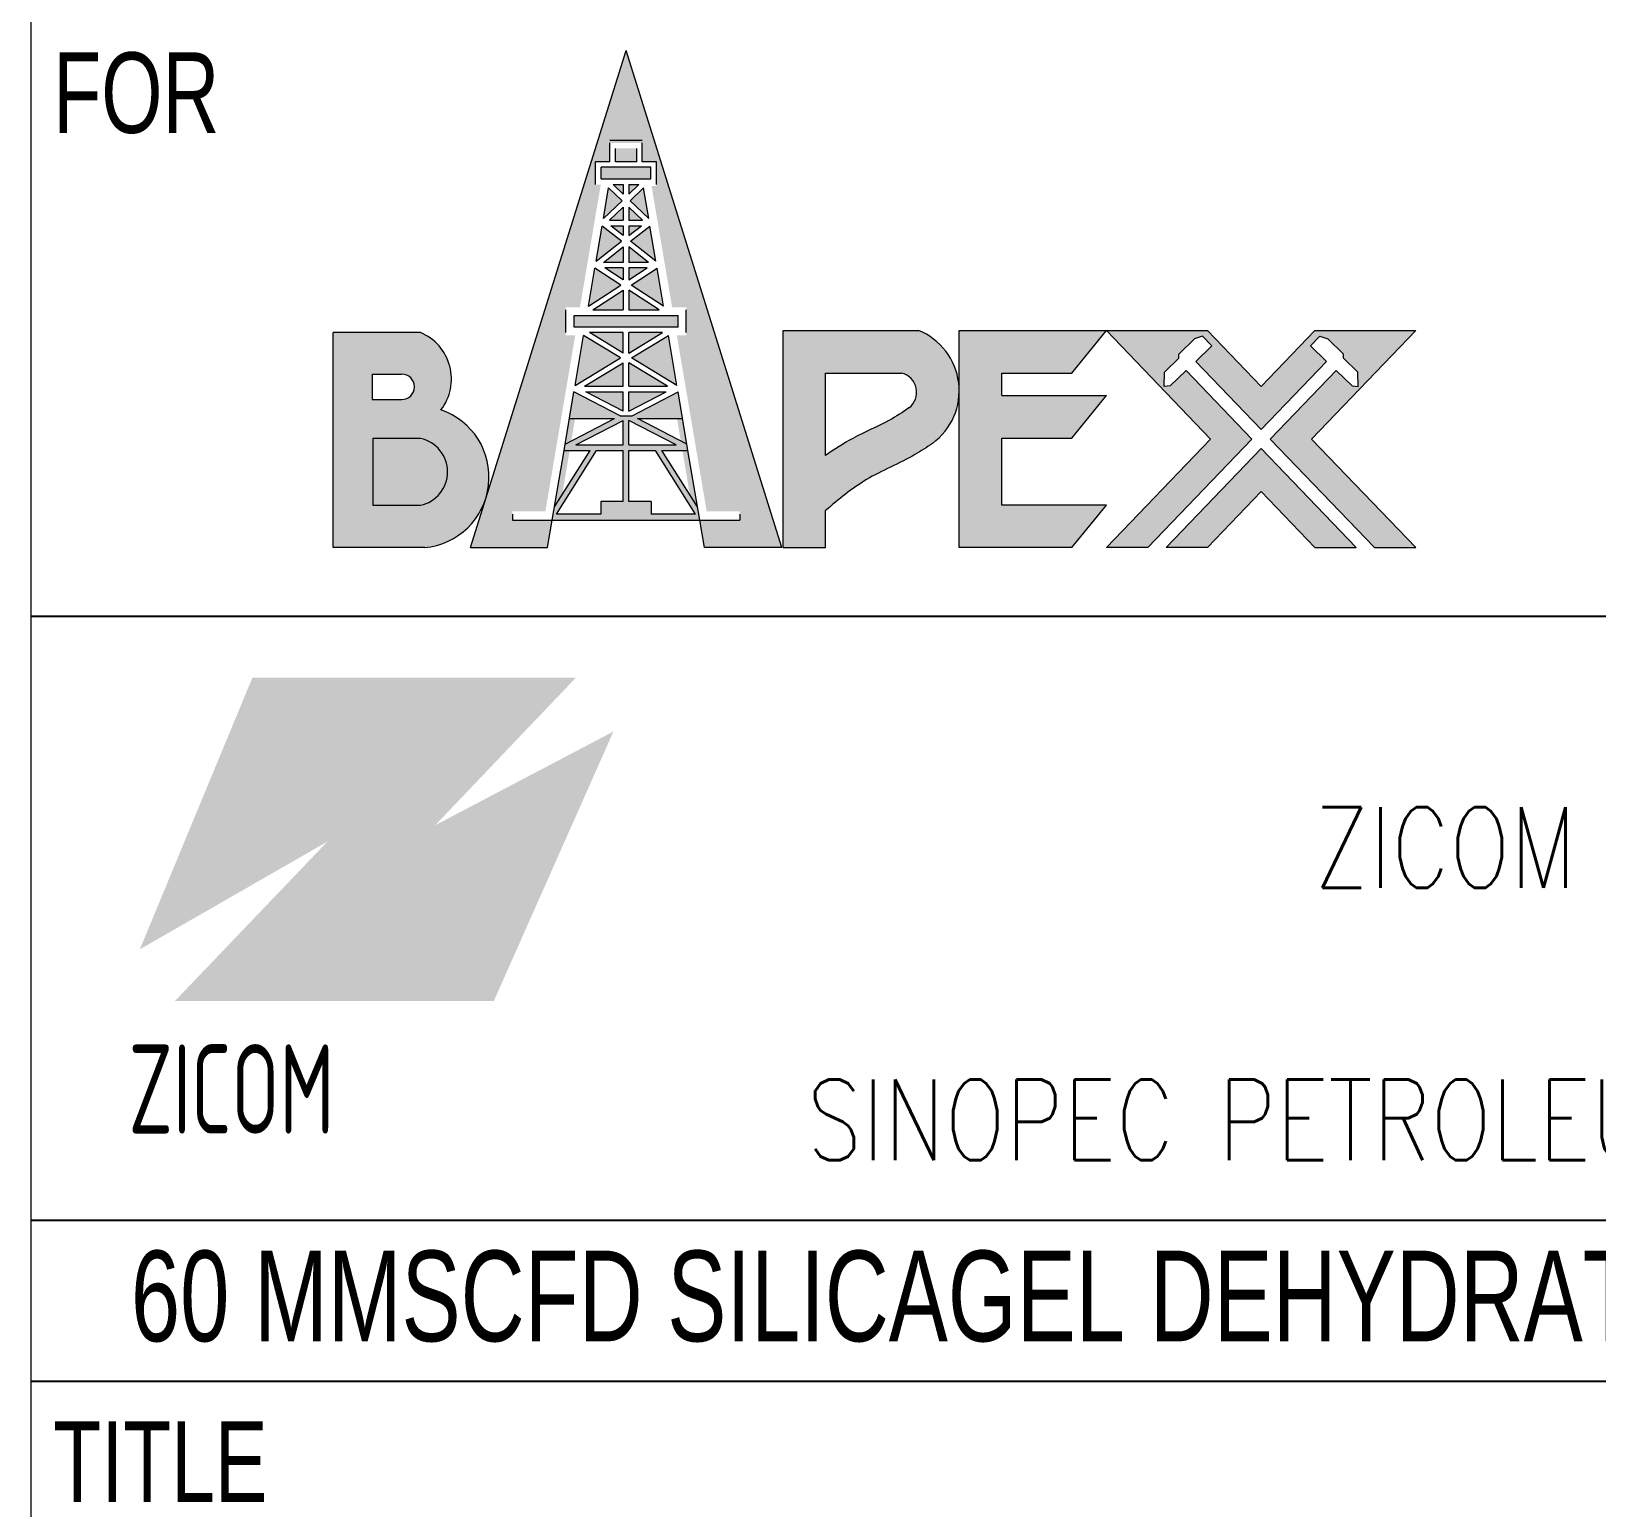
# Model space of a CAD drawing. Header units: inches. Extents: x -49881 to 95347, y -45374 to 27845.
# Drawn here: x 84666 to 88622, y 1376 to 5107 of the extents above; entities that cross this region are included whole.
import ezdxf

# ---------------------------------------------------------------- set-up
doc = ezdxf.new("R2010")
doc.units = ezdxf.units.IN
doc.header["$MEASUREMENT"] = 0
doc.layers.add('BORDER', color=4, linetype='Continuous')
doc.layers.add('Layer 1', color=7, linetype='Continuous')
doc.styles.add('1', font='isocp.shx')
doc.styles.add('SIMPLEX', font='simplex.shx')
doc.styles.get("Standard").update_dxf_attribs({"font": 'arial.ttf'})

# ---------------------------------------------------------------- blocks, each defined once
blk = doc.blocks.new('Template Zicom')
at = {"lineweight": 5, "true_color": 0x008500}
h = blk.add_hatch(color=96, dxfattribs=at)
edge = h.paths.add_edge_path()
edge.add_line((854.1817359631185, 176.6987813612175), (853.573398043078, 176.6987813612175))
edge.add_line((853.5733980430783, 176.6987813612175), (853.5733980430783, 178.5189716578784))
edge.add_line((853.5733980430783, 178.5189716613758), (854.4902686844725, 178.5189716613758))
edge.add_line((854.4902686844724, 178.5189716613758), (855.833103728302, 186.4410335646317))
edge.add_line((855.8331037283021, 186.4410335611346), (855.5027101436287, 186.4410335611346))
edge.add_line((855.5027101436286, 186.4410335611346), (855.5027101436286, 187.9179450995779))
edge.add_line((855.5027101436286, 187.9179451030745), (856.4190124681129, 187.9179451030745))
edge.add_line((856.4190124681128, 187.9179451030745), (856.4190124681128, 189.1317356184454))
edge.add_line((856.4190124681128, 189.1317356149476), (858.5114081389672, 189.1317356149476))
edge.add_line((858.5114081389673, 189.1317356149476), (858.5114081389673, 187.9179450995767))
edge.add_line((858.5114081389673, 187.9179451030745), (859.4277104634516, 187.9179451030745))
edge.add_line((859.4277104634515, 187.9179451030745), (859.4277104634515, 186.3539391529553))
edge.add_line((859.4277104634515, 186.3539391529554), (859.1120798816629, 186.3539391529554))
edge.add_line((859.1120798816634, 186.3539391529554), (860.4401519226082, 178.5189716578777))
edge.add_line((860.4401519226078, 178.5189716613758), (861.357022564002, 178.5189716613758))
edge.add_line((861.3570225640025, 178.5189716613758), (861.3570225640025, 176.6987813647148))
edge.add_line((861.3570225640025, 176.6987813612175), (860.748684643962, 176.6987813612175))
edge.add_line((860.7486846435243, 176.6987813612175), (862.6760121080671, 165.3285035657401))
edge.add_line((862.676012108067, 165.32850356574), (864.80919222755, 165.32850356574))
edge.add_line((864.8091922275499, 165.32850356574), (864.8091922275499, 164.7501209920874))
edge.add_line((864.8091922275499, 164.7501209920867), (862.2338783176785, 164.7501209920867))
edge.add_line((862.2338783181159, 164.7501209920867), (862.5330240661782, 162.9853091892995))
edge.add_line((862.5330240657412, 162.9853091927976), (867.5241972947618, 162.9853091927976))
edge.add_line((867.5241972951992, 162.9853091927976), (857.4652103037589, 195.101006949699))
edge.add_line((857.4652103033217, 195.1010069462014), (847.6554149375432, 163.7809124573072))
edge.add_arc((831.6647556450292, 168.5917850340057), 16.69867298713968, 341.9619347280242, 343.2558142216899, ccw=False)
edge.add_line((847.5427056631087, 163.4210614134616), (847.4062233123184, 162.9853091927981))
edge.add_line((847.4062233123185, 162.9853091927976), (852.3973965413392, 162.9853091927976))
edge.add_line((852.397396541339, 162.9853091927976), (852.6965422894013, 164.7501209955848))
edge.add_line((852.6965422894011, 164.7501209920867), (850.1212283795297, 164.7501209920867))
edge.add_line((850.1212283795302, 164.7501209920867), (850.1212283795302, 165.3285035657393))
edge.add_line((850.1212283795302, 165.32850356574), (852.2544084990134, 165.32850356574))
edge.add_line((852.2544084990133, 165.32850356574), (854.1817359635561, 176.6987813612174))
h = blk.add_hatch(color=96, dxfattribs=at)
h.paths.add_polyline_path([(857.6444039472761, 174.9199586321097), (857.6444039472761, 173.4083235709045), (860.1522362362745, 173.4083235709045)])
h.paths.add_polyline_path([(860.0611852209735, 173.0499362803719), (857.6444039472761, 173.0499362803719), (857.6444039472761, 171.797906562012)])
h.paths.add_polyline_path([(857.2860166602414, 173.0499362803719), (854.8692353861067, 173.0499362803719), (857.2860166602414, 171.797906562012)])
h.paths.add_polyline_path([(857.2860166602414, 174.9199586321097), (854.7781843708063, 173.4083235709045), (857.2860166602414, 173.4083235709045)])
h.paths.add_polyline_path([(854.7192570472749, 176.6831365932986), (854.1732845873246, 173.4621693989168), (857.1180947671862, 175.2371997063082)])
h.paths.add_polyline_path([(857.2860166602414, 176.8729701775735), (855.0985504679114, 176.8729701775735), (857.2860166602414, 175.5544407805055)])
h.paths.add_polyline_path([(859.8318701391694, 176.8729701775735), (857.6444039472761, 176.8729701775735), (857.6444039472761, 175.5544407805055)])
h.paths.add_polyline_path([(860.2111635602428, 176.6831365932986), (857.812325839894, 175.2371997063082), (860.7571360197556, 173.4621693989168)])
h.paths.add_polyline_path([(860.8244464610474, 177.9863955579832), (854.1059741460327, 177.9863955579832), (854.1059741460327, 177.2313574646088), (860.8244464610474, 177.2313574646088)])
h.paths.add_polyline_path([(857.6444039472761, 179.6193240879306), (857.6444039472761, 178.3447828415211), (859.6011802800961, 178.3447828415211)])
h.paths.add_polyline_path([(857.2860166602414, 179.6193240879306), (855.3292403269847, 178.3447828415211), (857.2860166602414, 178.3447828415211)])
h.paths.add_polyline_path([(857.1368856174904, 179.9498948503788), (855.4583172773424, 181.043226035451), (855.0416639309807, 178.5851775820711)])
h.paths.add_polyline_path([(859.4721033297384, 181.043226035451), (857.7935349895904, 179.9498948503788), (859.888756676537, 178.5851775820711)])
h.paths.add_polyline_path([(858.8360212835979, 181.0566225061226), (857.6444039472761, 181.0566225061226), (857.6444039472761, 180.280465612827)])
h.paths.add_polyline_path([(857.2860166602414, 181.0566225061226), (856.0943993234823, 181.0566225061226), (857.2860166602414, 180.280465612827)])
h.paths.add_polyline_path([(857.2860166602414, 182.4062987765531), (856.0128068479344, 181.4150097966553), (857.2860166602414, 181.4150097966553)])
h.paths.add_polyline_path([(857.6444039472761, 182.4062987765531), (857.6444039472761, 181.4150097966553), (858.9176137591459, 181.4150097966553)])
h.paths.add_polyline_path([(859.0131233913129, 183.7509804227407), (857.7568987431216, 182.7729156636242), (859.3951105420589, 181.4974453604987)])
h.paths.add_polyline_path([(855.9172972157679, 183.7509804227407), (855.5353100650212, 181.4974453604987), (857.1735218643961, 182.7729156636242)])
h.paths.add_polyline_path([(857.2860166602414, 183.7724110640106), (856.4731486232885, 183.7724110640106), (857.2860166602414, 183.1395325506965)])
h.paths.add_polyline_path([(858.4572719837917, 183.7724110640106), (857.6444039472761, 183.7724110640106), (857.6444039472761, 183.1395325506965)])
h.paths.add_polyline_path([(857.6444039472761, 184.978869217086), (857.6444039472761, 184.1307983475474), (858.5321323745882, 184.1307983475474)])
h.paths.add_polyline_path([(857.2860166602414, 184.978869217086), (856.3982882324921, 184.1307983475474), (857.2860166602414, 184.1307983475474)])
h.paths.add_polyline_path([(857.2057993672634, 185.3978799802438), (856.3371237612097, 186.2277491786808), (856.0014282405247, 184.2473118171049)])
h.paths.add_polyline_path([(857.2860166602414, 186.4410335611346), (856.6326876268105, 186.4410335611346), (857.2860166602414, 185.8168907469003)])
h.paths.add_polyline_path([(858.2977329802698, 186.4410335611346), (857.6444039472761, 186.4410335611346), (857.6444039472761, 185.8168907469003)])
h.paths.add_polyline_path([(858.5932968463079, 186.2277491786808), (857.7246212398169, 185.3978799802438), (858.9289923661187, 184.2473118171049)])
h.paths.add_polyline_path([(859.0693231764168, 187.5595578160393), (855.8610974311008, 187.5595578160393), (855.8610974311008, 186.7994208516673), (859.0693231764168, 186.7994208516673)])
h.paths.add_polyline_path([(858.1530208514952, 188.7733483314109), (856.7773997551482, 188.7733483314109), (856.7773997551482, 187.9179451030745), (858.1530208514952, 187.9179451030745)])
h = blk.add_hatch(color=96, dxfattribs=at)
edge = h.paths.add_edge_path()
edge.add_spline(control_points=[(870.3596617119471, 165.3829932129591), (871.2063542443872, 166.0993373511806), (872.9567642501701, 167.5802715818063), (875.5432147965961, 168.5620829386972), (876.8940411850858, 169.4688952918282), (877.2675093381571, 169.7196051796433)], knot_values=[0, 0, 0, 0, 0.2854102591536394, 0.5900429659017357, 0.7064492234682908, 0.7064492234682908, 0.7064492234682908, 0.7064492234682908], degree=3, periodic=0)
edge.add_arc((874.7814894980208, 173.1141786621374), 4.207543672918958, 306.2172261304676, 359.216235592245)
edge.add_line((878.9886395146257, 173.0566243302776), (878.9886395146257, 173.1717329870021))
edge.add_arc((874.7814894980208, 173.1141786621374), 4.207543672918958, 0.7837644077550034, 67.95242044513195)
edge.add_line((876.3609021626769, 177.0140349929053), (867.609715127715, 177.0140349929053))
edge.add_line((867.6097151277152, 177.0140349929053), (867.6097151277152, 162.9853091962952))
edge.add_line((867.6097151277152, 162.9853091927976), (870.3596617119472, 162.9853091927976))
edge.add_line((870.3596617119471, 162.9853091927976), (870.3596617119471, 165.3829932094618))
edge = h.paths.add_edge_path(flags=16)
edge.add_line((870.3596617119471, 168.9423575848978), (870.3596617119471, 174.2640884064867))
edge.add_line((870.3596617119471, 174.2640884064872), (875.259560566306, 174.2640884064872))
edge.add_arc((874.96676899189, 173.0216773261715), 1.276445142163658, -52.59611243457488, 76.73940035931543, ccw=False)
edge.add_spline(control_points=[(875.7421197326288, 172.0077032496854), (875.3318948301313, 171.734221612177), (874.1857895323046, 170.9701559749751), (872.2450508965098, 170.2101925126858), (870.9352306755678, 169.3294004562888), (870.3596617119471, 168.9423575848978)], knot_values=[0, 0, 0, 0, 0.1275011013348279, 0.3562184716653669, 0.5355067172174308, 0.5355067172174308, 0.5355067172174308, 0.5355067172174308], degree=3, periodic=0)
blk.add_hatch(color=96, dxfattribs=at).paths.add_polyline_path([(878.9886395146257, 162.9853091927976), (886.274262932411, 162.9853091927976), (888.4974621470798, 165.7352557757182), (881.7385860988583, 165.7352557757182), (881.7385860988583, 170.0602781397179), (886.274262932411, 170.0602781397179), (888.4974621470798, 172.8102247261359), (881.7385860988583, 172.8102247261359), (881.7385860988583, 174.2640884064872), (886.274262932411, 174.2640884064872), (888.4974621470798, 177.0140349929053), (878.9886395146257, 177.0140349929053), (878.9886395146257, 173.1717329870025, -0.006839741393709764), (878.9886395146257, 173.0566243302776)])
h = blk.add_hatch(color=96, dxfattribs=at)
h.paths.add_polyline_path([(895.2361739130482, 169.9996720893535), (888.4974621470798, 162.9853091927976), (891.1680568374252, 162.9853091927976), (897.9067686029562, 169.9996720893535), (893.654578629592, 174.4258005013917), (892.6155665950932, 173.4276196650535), (892.2350688999555, 173.3959034989107), (892.2457062834264, 174.3255354648627), (893.1776222647103, 175.2208289152062), (893.1776222647103, 175.4843021156089), (894.1978152850722, 176.4644034885167), (894.7146121629016, 176.6354513379385), (895.3097711024163, 176.0159470531448), (894.2707590683544, 175.0177662203041), (898.4992101177703, 170.6163477907122), (902.727661167623, 175.0177662203041), (901.6886491331242, 176.0159470531448), (902.2838080726389, 176.6354513379385), (902.8006049509052, 176.4644034885167), (903.8207979708302, 175.4843021156089), (903.8207979708302, 175.2208289152062), (904.7527139525515, 174.3255354648627), (904.7633513360219, 173.3959034989107), (904.3828536404473, 173.4276196650535), (903.3438416063854, 174.4258005013917), (899.0916516330212, 169.9996720893535), (905.8303633989897, 162.9853091927976), (908.5009580884607, 162.9853091927976), (901.7622463233666, 169.9996720893535), (908.5009580884607, 177.0140349929053), (901.9748856790167, 177.0140349929053), (898.4992101177703, 173.3961847909657), (895.0235345569613, 177.0140349929053), (888.4974621470798, 177.0140349929053)])
h.paths.add_polyline_path([(898.4992101177703, 169.3829963914932), (892.3529398670534, 162.9853091927976), (895.0235345569613, 162.9853091927976), (898.4992101177703, 166.6031593912398), (901.9748856790167, 162.9853091927976), (904.6454803689246, 162.9853091927976)], flags=17)
h = blk.add_hatch(color=96, dxfattribs=at)
h.paths.add_polyline_path([(845.5084228342249, 171.8838594465242, 0.493757185457021), (844.18014796655, 176.8787249734711), (838.539554532041, 176.8787249734711), (838.539554532041, 162.9853091927976), (844.4627596409609, 162.9853091927976, 0.8080166113142113)])
h.paths.add_polyline_path([(842.9742559906404, 172.5516710114434), (841.0623079197575, 172.5629198079622), (841.0623079197575, 174.180541378588), (842.9646068120459, 174.1917334032281, -1.005900728992336)], flags=16)
h = blk.add_hatch(color=96, dxfattribs=at)
h.paths.add_polyline_path([(862.2338783181159, 164.7501209920867), (862.0873558905032, 165.614530770792), (859.7883571215908, 169.2659110618119), (861.4684259361152, 169.2659110618119), (861.4005500867241, 169.6663449683808), (858.2006626329598, 171.3240680877), (861.1195564856462, 171.3240680877), (860.8280844416358, 173.0436088373581), (857.854766816925, 171.5032617312177), (857.0756537897183, 171.5032617312177), (854.1023361658819, 173.0436088373581), (853.8108641209972, 171.3240680877), (856.7297579749953, 171.3240680877), (853.5298705203561, 169.6663449683808), (853.4619946709656, 169.2659110618119), (855.14206348549, 169.2659110618119), (852.843064716577, 165.614530770792), (852.6965422894011, 164.7501209920867)])
h.paths.add_polyline_path([(857.2860166602414, 165.9570803053911), (855.8434491472275, 165.9570803053911), (855.8434491472275, 165.1543147493827), (852.9768095100906, 165.1543147493827), (855.5655715951572, 169.2659110618119), (857.2860166602414, 169.2659110618119)], flags=16)
h.paths.add_polyline_path([(857.6444039472761, 165.9570803053911), (857.6444039472761, 169.2659110618119), (859.3648490123604, 169.2659110618119), (861.9536110969902, 165.1543147493827), (859.0869714598526, 165.1543147493827), (859.0869714598526, 165.9570803053911)], flags=16)
h.paths.add_polyline_path([(857.2860166602414, 169.6242983488472), (854.2278213535257, 169.6242983488472), (857.2860166602414, 171.208616907418)], flags=16)
h.paths.add_polyline_path([(857.6444039472761, 169.6242983488472), (857.6444039472761, 171.208616907418), (860.702599254429, 169.6242983488472)], flags=16)
h = blk.add_hatch(color=96, dxfattribs=at)
h.paths.add_polyline_path([(854.1743635757039, 171.3240680877), (853.8108641209972, 171.3240680877), (853.5298705203561, 169.6663449683808), (853.9283630317749, 169.8727866796667)])
h.paths.add_polyline_path([(853.8153416877647, 169.2060167078718), (853.8254941247974, 169.2659110618119), (853.4619946709656, 169.2659110618119), (852.843064716577, 165.614530770792), (853.3404757687006, 166.4045428988364)])
h.paths.add_polyline_path([(861.1195564856462, 171.3240680877), (860.7560570322513, 171.3240680877), (861.0020575753053, 169.8727866796667), (861.4005500867241, 169.6663449683808)])
h.paths.add_polyline_path([(861.4684259361152, 169.2659110618119), (861.1049264822828, 169.2659110618119), (861.115078919753, 169.2060167078718), (861.5899448383797, 166.4045428988364), (862.0873558905032, 165.614530770792)])
at = {"true_color": 0xff3333}
blk.add_hatch(color=20, dxfattribs=at).paths.add_polyline_path([(856.6527512815983, 151.1070651744458), (848.9271455483139, 133.7045387858885), (828.3251940058511, 133.7045387858885), (838.1717223814314, 143.9947653256409), (826.0529570256281, 137.0337547709182), (833.3241153626049, 154.5872866081487), (854.2291999634474, 154.5872866081487), (845.1402520416796, 145.0540742261207)])
at = {"color": 96, "lineweight": 5, "true_color": 0x008500}
for p, q in [((847.4062233123185, 162.9853091927976), (857.4652103033217, 195.1010069462014)), ((867.5241972951992, 162.9853091927976), (857.4652103033217, 195.1010069462014)), ((858.5114081389673, 189.2890955162144), (856.4190124681128, 189.2890955162144)), ((856.4190124681128, 187.9179451030745), (856.4190124681128, 189.1317356149476)), ((858.5114081389673, 187.9179451030745), (858.5114081389673, 189.1317356149476)), ((856.7773997551482, 187.9179451030745), (856.7773997551482, 188.7733483314109)), ((858.1530208514952, 187.9179451030745), (858.1530208514952, 188.7733483314109)), ((855.5027101436286, 186.4410335611346), (855.5027101436286, 187.9179451030745)), ((856.4190124681128, 187.9179451030745), (855.5027101436286, 187.9179451030745)), ((855.8610974311008, 186.7994208516673), (855.8610974311008, 187.5595578160393)), ((859.0693231764168, 187.5595578160393), (855.8610974311008, 187.5595578160393)), ((858.1530208514952, 187.9179451030745), (856.7773997551482, 187.9179451030745)), ((859.4277104634515, 187.9179451030745), (858.5114081389673, 187.9179451030745)), ((859.0693231764168, 186.7994208516673), (859.0693231764168, 187.5595578160393)), ((859.4277104634515, 186.4410335611346), (859.4277104634515, 187.9179451030745)), ((855.8610974311008, 186.7994208516673), (859.0693231764168, 186.7994208516673)), ((856.0014282405247, 184.2473118171049), (856.3371237612097, 186.2277491786808)), ((856.3371237612097, 186.2277491786808), (857.2057993672634, 185.3978799802438)), ((856.6326876268105, 186.4410335611346), (857.2860166602414, 186.4410335611346)), ((856.6326876268105, 186.4410335611346), (857.2860166602414, 185.8168907469003)), ((857.2860166602414, 186.4410335611346), (857.2860166602414, 185.8168907469003)), ((857.6444039472761, 186.4410335611346), (858.2977329802698, 186.4410335611346)), ((857.6444039472761, 186.4410335611346), (857.6444039472761, 185.8168907469003)), ((858.2977329802698, 186.4410335611346), (857.6444039472761, 185.8168907469003)), ((858.5932968463079, 186.2277491786808), (857.7246212398169, 185.3978799802438)), ((858.9289923661187, 184.2473118171049), (858.5932968463079, 186.2277491786808)), ((857.2057993672634, 185.3978799802438), (856.0014282405247, 184.2473118171049)), ((857.7246212398169, 185.3978799802438), (858.9289923661187, 184.2473118171049)), ((857.2860166602414, 184.978869217086), (856.3982882324921, 184.1307983475474)), ((856.3982882324921, 184.1307983475474), (857.2860166602414, 184.1307983475474)), ((857.2860166602414, 184.978869217086), (857.2860166602414, 184.1307983475474)), ((857.6444039472761, 184.978869217086), (857.6444039472761, 184.1307983475474)), ((857.6444039472761, 184.978869217086), (858.5321323745882, 184.1307983475474)), ((857.6444039472761, 184.1307983475474), (858.5321323745882, 184.1307983475474)), ((855.5353100650212, 181.4974453604987), (855.9172972157679, 183.7509804227407)), ((857.1735218643961, 182.7729156636242), (855.9172972157679, 183.7509804227407)), ((856.4731486232885, 183.7724110640106), (857.2860166602414, 183.7724110640106)), ((857.2860166602414, 183.1395325506965), (856.4731486232885, 183.7724110640106)), ((857.2860166602414, 183.7724110640106), (857.2860166602414, 183.1395325506965)), ((857.6444039472761, 183.7724110640106), (857.6444039472761, 183.1395325506965)), ((857.6444039472761, 183.7724110640106), (858.4572719837917, 183.7724110640106)), ((857.6444039472761, 183.1395325506965), (858.4572719837917, 183.7724110640106)), ((857.7568987431216, 182.7729156636242), (859.0131233913129, 183.7509804227407)), ((859.3951105420589, 181.4974453604987), (859.0131233913129, 183.7509804227407)), ((855.5353100650212, 181.4974453604987), (857.1735218643961, 182.7729156636242)), ((856.0128068479344, 181.4150097966553), (857.2860166602414, 182.4062987765531)), ((857.2860166602414, 182.4062987765531), (857.2860166602414, 181.4150097966553)), ((857.6444039472761, 182.4062987765531), (857.6444039472761, 181.4150097966553)), ((858.9176137591459, 181.4150097966553), (857.6444039472761, 182.4062987765531)), ((859.3951105420589, 181.4974453604987), (857.7568987431216, 182.7729156636242)), ((855.0416639309807, 178.5851775820711), (855.4583172773424, 181.043226035451)), ((857.1368856174904, 179.9498948503788), (855.4583172773424, 181.043226035451)), ((857.2860166602414, 181.4150097966553), (856.0128068479344, 181.4150097966553)), ((857.2860166602414, 181.0566225061226), (856.0943993234823, 181.0566225061226)), ((857.2860166602414, 180.280465612827), (856.0943993234823, 181.0566225061226)), ((857.2860166602414, 181.0566225061226), (857.2860166602414, 180.280465612827)), ((858.9176137591459, 181.4150097966553), (857.6444039472761, 181.4150097966553)), ((857.6444039472761, 181.0566225061226), (857.6444039472761, 180.280465612827)), ((858.8360212835979, 181.0566225061226), (857.6444039472761, 181.0566225061226)), ((857.6444039472761, 180.280465612827), (858.8360212835979, 181.0566225061226)), ((857.7935349895904, 179.9498948503788), (859.4721033297384, 181.043226035451)), ((859.888756676537, 178.5851775820711), (859.4721033297384, 181.043226035451)), ((855.0416639309807, 178.5851775820711), (857.1368856174904, 179.9498948503788)), ((855.3292403269847, 178.3447828415211), (857.2860166602414, 179.6193240879306)), ((857.2860166602414, 179.6193240879306), (857.2860166602414, 178.3447828415211)), ((857.6444039472761, 179.6193240879306), (857.6444039472761, 178.3447828415211)), ((859.6011802800961, 178.3447828415211), (857.6444039472761, 179.6193240879306)), ((859.888756676537, 178.5851775820711), (857.7935349895904, 179.9498948503788)), ((853.5733980430783, 176.8729701775735), (853.5733980430783, 178.3447828415211)), ((855.3292403269847, 178.3447828415211), (857.2860166602414, 178.3447828415211)), ((857.6444039472761, 178.3447828415211), (859.6011802800961, 178.3447828415211)), ((861.3570225640025, 176.8729701775735), (861.3570225640025, 178.3447828415211)), ((854.1059741460327, 177.2313574646088), (854.1059741460327, 177.9863955579832)), ((854.1059741460327, 177.9863955579832), (860.8244464610474, 177.9863955579832)), ((860.8244464610474, 177.2313574646088), (854.1059741460327, 177.2313574646088)), ((860.8244464610474, 177.2313574646088), (860.8244464610474, 177.9863955579832)), ((867.6097151277152, 162.9853091927976), (867.6097151277152, 177.0140349929053)), ((867.6097151277152, 177.0140349929053), (876.3609021626769, 177.0140349929053)), ((878.9886395146257, 162.9853091927976), (878.9886395146257, 177.0140349929053)), ((878.9886395146257, 177.0140349929053), (888.4974621470798, 177.0140349929053)), ((886.274262932411, 174.2640884064872), (888.4974621470798, 177.0140349929053)), ((888.4974621470798, 177.0140349929053), (895.2361739130482, 169.9996720893535)), ((888.4974621470798, 177.0140349929053), (895.0235345569613, 177.0140349929053)), ((895.0235345569613, 177.0140349929053), (898.4992101177703, 173.3961847909657)), ((901.9748856790167, 177.0140349929053), (898.4992101177703, 173.3961847909657)), ((908.5009580884607, 177.0140349929053), (901.7622463233666, 169.9996720893535)), ((901.9748856790167, 177.0140349929053), (908.5009580884607, 177.0140349929053)), ((844.18014796655, 176.8787249734711), (838.539554532041, 176.8787249734711)), ((838.539554532041, 162.9853091927976), (838.539554532041, 176.8787249734711)), ((854.1732845873246, 173.4621693989168), (854.7192570472749, 176.6831365932986)), ((857.1180947671862, 175.2371997063082), (854.7192570472749, 176.6831365932986)), ((857.2860166602414, 176.8729701775735), (855.0985504679114, 176.8729701775735)), ((857.2860166602414, 175.5544407805055), (855.0985504679114, 176.8729701775735)), ((857.2860166602414, 175.5544407805055), (857.2860166602414, 176.8729701775735)), ((859.8318701391694, 176.8729701775735), (857.6444039472761, 176.8729701775735)), ((857.6444039472761, 175.5544407805055), (857.6444039472761, 176.8729701775735)), ((857.6444039472761, 175.5544407805055), (859.8318701391694, 176.8729701775735)), ((857.812325839894, 175.2371997063082), (860.2111635602428, 176.6831365932986)), ((860.7571360197556, 173.4621693989168), (860.2111635602428, 176.6831365932986)), ((894.1978152850722, 176.4644034885167), (893.1776222647103, 175.4843021156089)), ((894.7146121629016, 176.6354513379385), (894.1978152850722, 176.4644034885167)), ((895.3097711024163, 176.0159470531448), (894.2707590683544, 175.0177662203041)), ((895.3097711024163, 176.0159470531448), (894.7146121629016, 176.6354513379385)), ((901.6886491331242, 176.0159470531448), (902.2838080726389, 176.6354513379385)), ((901.6886491331242, 176.0159470531448), (902.727661167623, 175.0177662203041)), ((902.2838080726389, 176.6354513379385), (902.8006049509052, 176.4644034885167)), ((902.8006049509052, 176.4644034885167), (903.8207979708302, 175.4843021156089)), ((854.1732845873246, 173.4621693989168), (857.1180947671862, 175.2371997063082)), ((860.7571360197556, 173.4621693989168), (857.812325839894, 175.2371997063082)), ((893.1776222647103, 175.2208289152062), (892.2457062834264, 174.3255354648627)), ((893.1776222647103, 175.2208289152062), (893.1776222647103, 175.4843021156089)), ((894.2707590683544, 175.0177662203041), (898.4992101177703, 170.6163477907122)), ((902.727661167623, 175.0177662203041), (898.4992101177703, 170.6163477907122)), ((903.8207979708302, 175.2208289152062), (903.8207979708302, 175.4843021156089)), ((903.8207979708302, 175.2208289152062), (904.7527139525515, 174.3255354648627)), ((841.0623079197575, 174.180541378588), (842.9742559906404, 174.1917901751081)), ((841.0623079197575, 174.180541378588), (841.0623079197575, 172.5629198079622)), ((854.7781843708063, 173.4083235709045), (857.2860166602414, 174.9199586321097)), ((857.2860166602414, 173.4083235709045), (857.2860166602414, 174.9199586321097)), ((857.6444039472761, 173.4083235709045), (857.6444039472761, 174.9199586321097)), ((860.1522362362745, 173.4083235709045), (857.6444039472761, 174.9199586321097)), ((870.3596617119471, 168.9423575848978), (870.3596617119471, 174.2640884064872)), ((870.3596617119471, 174.2640884064872), (875.2595605667434, 174.2640884064872)), ((881.7385860988583, 172.8102247261359), (881.7385860988583, 174.2640884064872)), ((881.7385860988583, 174.2640884064872), (886.274262932411, 174.2640884064872)), ((892.2350688999555, 173.3959034989107), (892.2457062834264, 174.3255354648627)), ((893.654578629592, 174.4258005013917), (892.6155665950932, 173.4276196650535)), ((893.654578629592, 174.4258005013917), (897.9067686029562, 169.9996720893535)), ((903.3438416063854, 174.4258005013917), (899.0916516330212, 169.9996720893535)), ((903.3438416063854, 174.4258005013917), (904.3828536404473, 173.4276196650535)), ((904.7633513360219, 173.3959034989107), (904.7527139525515, 174.3255354648627)), ((853.4619946709656, 169.2659110618119), (854.1023361658819, 173.0436088373581)), ((857.0756537897183, 171.5032617312177), (854.1023361658819, 173.0436088373581)), ((854.7781843708063, 173.4083235709045), (857.2860166602414, 173.4083235709045)), ((854.8692353861067, 173.0499362803719), (857.2860166602414, 173.0499362803719)), ((857.2860166602414, 171.797906562012), (854.8692353861067, 173.0499362803719)), ((857.2860166602414, 171.797906562012), (857.2860166602414, 173.0499362803719)), ((857.6444039472761, 173.4083235709045), (860.1522362362745, 173.4083235709045)), ((857.6444039472761, 171.797906562012), (857.6444039472761, 173.0499362803719)), ((857.6444039472761, 173.0499362803719), (860.0611852209735, 173.0499362803719)), ((857.6444039472761, 171.797906562012), (860.0611852209735, 173.0499362803719)), ((857.854766816925, 171.5032617312177), (860.8280844416358, 173.0436088373581)), ((861.4684259361152, 169.2659110618119), (860.8280844416358, 173.0436088373581)), ((892.6155665950932, 173.4276196650535), (892.2350688999555, 173.3959034989107)), ((904.3828536404473, 173.4276196650535), (904.7633513360219, 173.3959034989107)), ((841.0623079197575, 172.5629198079622), (842.9742559906404, 172.5516710114434)), ((881.7385860988583, 172.8102247261359), (888.4974621470798, 172.8102247261359)), ((886.274262932411, 170.0602781397179), (888.4974621470798, 172.8102247261359)), ((853.5298705203561, 169.6663449683808), (856.7297579749953, 171.3240680877)), ((853.8108641209972, 171.3240680877), (856.7297579749953, 171.3240680877)), ((854.2278213535257, 169.6242983488472), (857.2860166602414, 171.208616907418)), ((857.0756537897183, 171.5032617312177), (857.854766816925, 171.5032617312177)), ((857.2860166602414, 169.6242983488472), (857.2860166602414, 171.208616907418)), ((857.6444039472761, 169.6242983488472), (857.6444039472761, 171.208616907418)), ((860.702599254429, 169.6242983488472), (857.6444039472761, 171.208616907418)), ((861.4005500867241, 169.6663449683808), (858.2006626329598, 171.3240680877)), ((858.2006626329598, 171.3240680877), (861.1195564856462, 171.3240680877)), ((844.1835103292999, 170.0358875712348), (841.1158972096858, 170.0358875712348)), ((841.1158972096858, 170.0358875712348), (841.1158972096858, 165.7215742494195)), ((881.7385860988583, 165.7352557757182), (881.7385860988583, 170.0602781397179)), ((881.7385860988583, 170.0602781397179), (886.274262932411, 170.0602781397179)), ((895.2361739130482, 169.9996720893535), (888.4974621470798, 162.9853091927976)), ((897.9067686029562, 169.9996720893535), (891.1680568374252, 162.9853091927976)), ((897.9067686029562, 169.9996720893535), (891.1680568374252, 162.9853091927976)), ((899.0916516330212, 169.9996720893535), (905.8303633989897, 162.9853091927976)), ((901.7622463233666, 169.9996720893535), (908.5009580884607, 162.9853091927976)), ((852.6965422894011, 164.7501209920867), (853.4619946709656, 169.2659110618119)), ((852.843064716577, 165.614530770792), (855.14206348549, 169.2659110618119)), ((852.9768095100906, 165.1543147493827), (855.5655715951572, 169.2659110618119)), ((853.4619946709656, 169.2659110618119), (855.14206348549, 169.2659110618119)), ((854.2278213535257, 169.6242983488472), (857.2860166602414, 169.6242983488472)), ((855.5655715951572, 169.2659110618119), (857.2860166602414, 169.2659110618119)), ((857.2860166602414, 165.9570803053911), (857.2860166602414, 169.2659110618119)), ((857.6444039472761, 169.6242983488472), (860.702599254429, 169.6242983488472)), ((857.6444039472761, 165.9570803053911), (857.6444039472761, 169.2659110618119)), ((857.6444039472761, 169.2659110618119), (859.3648490123604, 169.2659110618119)), ((861.9536110969902, 165.1543147493827), (859.3648490123604, 169.2659110618119)), ((859.7883571215908, 169.2659110618119), (861.4684259361152, 169.2659110618119)), ((862.0873558905032, 165.614530770792), (859.7883571215908, 169.2659110618119)), ((862.2338783181159, 164.7501209920867), (861.4684259361152, 169.2659110618119)), ((898.4992101177703, 169.3829963914932), (892.3529398670534, 162.9853091927976)), ((898.4992101177703, 169.3829963914932), (892.3529398670534, 162.9853091927976)), ((898.4992101177703, 169.3829963914932), (904.6454803689246, 162.9853091927976)), ((857.2860166602414, 165.9570803053911), (855.8434491472275, 165.9570803053911)), ((855.8434491472275, 165.9570803053911), (855.8434491472275, 165.1543147493827)), ((859.0869714598526, 165.9570803053911), (857.6444039472761, 165.9570803053911)), ((859.0869714598526, 165.9570803053911), (859.0869714598526, 165.1543147493827)), ((898.4992101177703, 166.6031593912398), (895.0235345569613, 162.9853091927976)), ((898.4992101177703, 166.6031593912398), (901.9748856790167, 162.9853091927976)), ((841.1158972096858, 165.7215742494195), (844.1835103292999, 165.7215742494195)), ((850.1212283795302, 165.1543147493827), (850.1212283795302, 164.7501209920867)), ((855.8434491472275, 165.1543147493827), (852.9768095100906, 165.1543147493827)), ((861.9536110969902, 165.1543147493827), (859.0869714598526, 165.1543147493827)), ((864.8091922275499, 165.1543147493827), (864.8091922275499, 164.7501209920867)), ((870.3596617119471, 162.9853091927976), (870.3596617119471, 165.3829932129591)), ((888.4974621470798, 165.7352557757182), (881.7385860988583, 165.7352557757182)), ((886.274262932411, 162.9853091927976), (888.4974621470798, 165.7352557757182)), ((850.1212283795302, 164.7501209920867), (864.8091922275499, 164.7501209920867)), ((852.397396541339, 162.9853091927976), (852.6965422894011, 164.7501209920867)), ((862.5330240657412, 162.9853091927976), (862.2338783181159, 164.7501209920867)), ((844.4627596409609, 162.9853091927976), (838.539554532041, 162.9853091927976)), ((847.4062233123185, 162.9853091927976), (852.397396541339, 162.9853091927976)), ((867.5241972951992, 162.9853091927976), (862.5330240657412, 162.9853091927976)), ((867.6097151277152, 162.9853091927976), (870.3596617119471, 162.9853091927976)), ((886.274262932411, 162.9853091927976), (878.9886395146257, 162.9853091927976)), ((891.1680568374252, 162.9853091927976), (888.4974621470798, 162.9853091927976)), ((895.0235345569613, 162.9853091927976), (892.3529398670534, 162.9853091927976)), ((901.9748856790167, 162.9853091927976), (904.6454803689246, 162.9853091927976)), ((905.8303633989897, 162.9853091927976), (908.5009580884607, 162.9853091927976))]:
    blk.add_line(p, q, dxfattribs=at)
at = {"color": 0}
blk.add_line((819.0408443032954, 158.5634443240815), (1079.140033669025, 158.5634443240815), dxfattribs=at)
for p, q in [((819.0408443032954, 119.5485659198785), (1079.140033669025, 119.5485659198785)), ((819.0408443032954, 109.1445983447242), (1079.140033669025, 109.1445983447242))]:
    blk.add_line(p, q)
at = {"color": 96, "lineweight": 5, "true_color": 0x008500}
for centre, radius, start, end in [((874.7814894980208, 173.1141786621374), 4.207543672918959, 306.217226125231, 67.95242044135341), ((842.9318390536031, 173.8727190778569), 3.254895789763547, 322.3355247037821, 67.44827547540557), ((842.9742559906404, 173.3717305915264), 0.820059582595455, 270, 90), ((874.96676899189, 173.0216773261715), 1.276445142163658, 307.4038875590812, 76.73940036062173), ((844.0299276332532, 167.5468837669529), 4.582063523345913, 275.4203695341696, 71.17551765370798), ((843.7310084484847, 167.8787309085778), 2.20410589993563, 281.847033154529, 78.15296684547096)]:
    blk.add_arc(centre, radius, start, end, dxfattribs=at)
for points in [[(875.7421197326288, 172.0077032496854), (874.4928849769539, 171.2203806557702), (872.1189707076682, 170.0452155607611), (870.3596617119471, 168.9423575848978)], [(877.2675093381571, 169.7196051796433), (876.1325296712342, 168.9920624445218), (872.9956354766637, 167.3773901434847), (870.3596617119471, 165.3829932129591)]]:
    blk.add_spline(points, degree=3, dxfattribs=at)
at = {"layer": 'Layer 1', "color": 0, "lineweight": 5}
blk.add_lwpolyline([(819.0408508814872, 12.95286532528701), (819.0408508814872, 301.6179984763265)], dxfattribs=at)
at = {"width": 0.7}
for s, height, p in [(' FOR', 5.2019837873055, (819.0408443032954, 189.7753470495431)), ('60 MMSCFD SILICAGEL DEHYDRATION TYPE NATURAL GAS PROCESS PLANT', 5.852231760718688, (825.4745255237858, 111.7162765457915)), (' TITLE', 5.2019837873055, (819.0408443032954, 101.341622662484))]:
    blk.add_text(s, height=height, dxfattribs=at).set_placement(p)
at = {"color": 7, "lineweight": 25, "style": 'SIMPLEX', "width": 0.8}
for s, p in [('ZICOM EQUIPMENT PTE. LTD.', (901.9317706823837, 141.0134990978253)), ('SINOPEC PETROLEUM ENGINEERING CORPORATION', (869.1459662879882, 123.4138772667187))]:
    blk.add_text(s, height=5.2019837873055, dxfattribs=at).set_placement(p)
at = {"layer": 'BORDER', "color": 172, "style": '1', "width": 0.7}
blk.add_text('ZICOM', height=5.760383689995662, dxfattribs=at).set_placement((825.3253911879094, 125.133450968621))

msp = doc.modelspace()

# ---------------------------------------------------------------- block references
at = {"xscale": 39.116, "yscale": 39.116, "zscale": 39.116}
msp.add_blockref('Template Zicom', (52628.22889187385, -2573.462618823396), dxfattribs=at)

doc.saveas('drawing.dxf')
